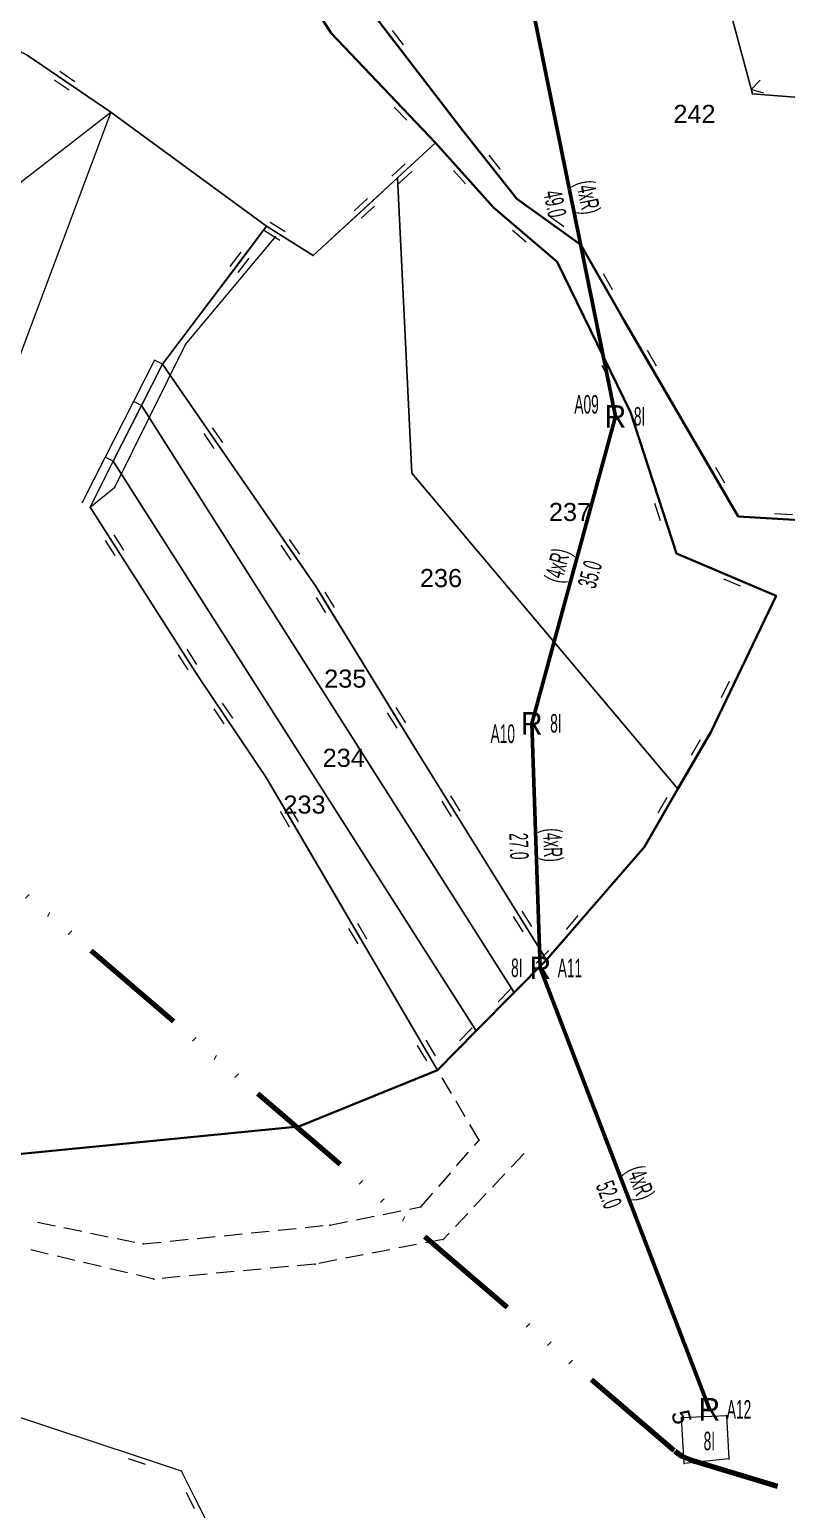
# Model space of a CAD drawing. Header units: millimetres. Extents: x 615240 to 617330, y 4151758 to 4153557.
# Drawn here: x 615538 to 615621.6, y 4152140 to 4152303.6 of the extents above; entities that cross this region are included whole.
import ezdxf
from ezdxf.enums import TextEntityAlignment as Align
from ezdxf.xclip import XClip

# ---------------------------------------------------------------- set-up
doc = ezdxf.new("R2010")
doc.units = ezdxf.units.MM
doc.header["$XCLIPFRAME"] = 2
doc.linetypes.add('ACAD_ISO14W100', pattern=[24, 12, -3, 0, -3, 0, -3, 0, -3])
for name, color, linetype, lineweight in [('02_ADA_ALN_YENI', 7, 'Continuous', 30), ('03_PARSEL_ALN_ESKI', 18, 'Continuous', 0), ('03_PARSEL_ALN_YENI', 171, 'Continuous', 0), ('03_PARSEL_NO_ESKI', 5, 'Continuous', 0), ('03_PARSEL_SNR_YENI', 5, 'Continuous', 0), ('04_YAPI_ALN_TSCLSIZ', 18, 'Continuous', 0), ('04_YAPI_SNR_TSCLSZ', 77, 'Continuous', 0), ('06_DETAY_SNR_KROKI', 4, 'Continuous', 0), ('06_DETAY_SNR_PAFTA', 26, 'Continuous', 0), ('07_SNRTIP_GECERLI', 30, 'Continuous', 0), ('07_SNRTIP_SABIT', 18, 'Continuous', 0), ('DIREK_AG_MEVCUT', 3, 'Continuous', 25), ('HAT_AG_HAVAI_MEVCUT', 82, 'Continuous', 50), ('NOKTA_DETAY_YENI', 171, 'Continuous', 0), ('NOKTA_PARSEL_ESKI', 6, 'Continuous', 0), ('NOKTA_PARSEL_YENI', 30, 'Continuous', 0), ('NOKTA_YAPI_TSCLSIZ', 77, 'Continuous', 0), ('TRAFO_BOLGE_TUM', 254, 'ACAD_ISO14W100', 70)]:
    doc.layers.add(name, color=color, linetype=linetype, lineweight=lineweight)
doc.styles.add('Direk', font='B_CAD')
doc.styles.get("Standard").update_dxf_attribs({"font": 'Arial'})

# ---------------------------------------------------------------- blocks, each defined once
blk = doc.blocks.new('fggg')
at = {"layer": '02_ADA_ALN_YENI', "color": 252}
for points in [[(615673.64, 4152312.09, 0), (615641.71, 4152291.59, 0), (615637.16, 4152272.79, 0), (615624.99, 4152249.29, 0), (615616.3, 4152249.78, 0), (615603.74, 4152271.38, 0), (615598.9, 4152279.84, 0), (615591.83, 4152284.91, 0), (615585.82, 4152292.53, 0), (615575.18, 4152306.37, 0)], [(615438.88, 4152303.77, 0), (615467.16, 4152272.82, 0), (615529.18, 4152178.55, 0), (615567.72, 4152182.35, 0), (615583.07, 4152188.56, 0), (615587.35, 4152192.9, 0), (615591.55, 4152197.15, 0), (615595.11, 4152200.75, 0), (615605.95, 4152213.26, 0), (615609.64, 4152219.67, 0), (615613.26, 4152225.93, 0), (615620.48, 4152241.04, 0), (615609.47, 4152245.69, 0), (615609.47, 4152245.69, 0), (615604.39, 4152261.34, 0), (615596.29, 4152277.97, 0), (615589.27, 4152283.98, 0), (615582.83, 4152291.11, 0), (615571.31, 4152303.24, 0), (615565.68, 4152312.1, 0)]]:
    blk.add_polyline3d(points, dxfattribs=at)
at = {"layer": '03_PARSEL_ALN_ESKI', "color": 252}
for p in [(615611.77, 4152294.32), (615598, 4152250.3), (615583.74, 4152242.99), (615573.17, 4152231.87), (615573, 4152223.11), (615568.66, 4152217.94)]:
    blk.add_point(p, dxfattribs=at)
at = {"layer": '03_PARSEL_ALN_YENI', "color": 252}
for points in [[(615609.02, 4152328.23, 0), (615632.11, 4152336.58, 0), (615652.85, 4152347.67, 0), (615676.61, 4152362.01, 0), (615671.7, 4152369.1, 0), (615675.39, 4152371.06, 0), (615687.57, 4152379.16, 0), (615698.41, 4152385.64, 0), (615705.29, 4152363.44, 0), (615709.6, 4152346.87, 0), (615694.57, 4152339.52, 0), (615688.51, 4152336.22, 0), (615670.97, 4152318.73, 0), (615659.34, 4152314.67, 0), (615653.88, 4152307.25, 0), (615634.7, 4152300.07, 0), (615622.56, 4152296.17, 0), (615617.88, 4152296.52, 0), (615613.87, 4152311.5, 0), (615609.02, 4152328.23, 0)], [(615564.18, 4152281.89, 0), (615546.97, 4152294.52, 0), (615537.71, 4152300.81, 0), (615527.73, 4152305.88, 0), (615529.52, 4152321.98, 0), (615530.61, 4152333.78, 0), (615535.09, 4152346.81, 0), (615543.24, 4152360.95, 0), (615561.73, 4152354, 0), (615568.14, 4152341.49, 0), (615568.03, 4152334.22, 0), (615563.27, 4152319.41, 0), (615565.68, 4152312.1, 0), (615571.31, 4152303.24, 0), (615582.83, 4152291.11, 0), (615578.65, 4152287.26, 0), (615569.33, 4152278.66, 0), (615564.18, 4152281.89, 0)], [(615603.74, 4152271.38, 0), (615598.9, 4152279.84, 0), (615591.83, 4152284.91, 0), (615585.82, 4152292.53, 0), (615575.18, 4152306.37, 0), (615571.94, 4152312.25, 0), (615585.77, 4152333.12, 0), (615592.48, 4152343.11, 0), (615592.2, 4152347.43, 0), (615602.68, 4152349.55, 0), (615609.02, 4152328.23, 0), (615613.87, 4152311.5, 0), (615617.88, 4152296.52, 0), (615622.56, 4152296.17, 0), (615634.7, 4152300.07, 0), (615653.88, 4152307.25, 0), (615652.15, 4152302.02, 0), (615644.64, 4152297.36, 0), (615641.71, 4152291.59, 0), (615637.16, 4152272.79, 0), (615624.99, 4152249.29, 0), (615616.3, 4152249.78, 0), (615603.74, 4152271.38, 0)], [(615567.72, 4152182.35, 0), (615529.18, 4152178.55, 0), (615467.16, 4152272.82, 0), (615474.46, 4152285.3, 0), (615478.32, 4152291.8, 0), (615485.08, 4152302.92, 0), (615496.51, 4152322.32, 0), (615525.25, 4152306.93, 0), (615527.73, 4152305.88, 0), (615537.71, 4152300.81, 0), (615546.97, 4152294.52, 0), (615564.18, 4152281.89, 0), (615552.66, 4152266.63, 0), (615550.36, 4152262.08, 0), (615547.23, 4152255.91, 0), (615544.66, 4152250.83, 0), (615556.57, 4152232.16, 0), (615564.14, 4152220.94, 0), (615583.07, 4152188.56, 0), (615567.72, 4152182.35, 0)], [(615609.64, 4152219.67, 0), (615580.23, 4152254.57, 0), (615578.65, 4152287.26, 0), (615582.83, 4152291.11, 0), (615589.27, 4152283.98, 0), (615596.29, 4152277.97, 0), (615604.39, 4152261.34, 0), (615609.47, 4152245.69, 0), (615620.48, 4152241.04, 0), (615613.26, 4152225.93, 0), (615609.64, 4152219.67, 0)], [(615580.23, 4152254.57, 0), (615609.64, 4152219.67, 0), (615605.95, 4152213.26, 0), (615595.11, 4152200.75, 0), (615581.16, 4152223.25, 0), (615569.64, 4152242, 0), (615552.66, 4152266.63, 0), (615564.18, 4152281.89, 0), (615569.33, 4152278.66, 0), (615578.65, 4152287.26, 0), (615580.23, 4152254.57, 0)], [(615550.36, 4152262.08, 0), (615552.66, 4152266.63, 0), (615569.64, 4152242, 0), (615581.16, 4152223.25, 0), (615595.11, 4152200.75, 0), (615591.55, 4152197.15, 0), (615550.36, 4152262.08, 0)], [(615550.36, 4152262.08, 0), (615591.55, 4152197.15, 0), (615587.35, 4152192.9, 0), (615547.23, 4152255.91, 0), (615550.36, 4152262.08, 0)], [(615547.23, 4152255.91, 0), (615587.35, 4152192.9, 0), (615583.07, 4152188.56, 0), (615564.14, 4152220.94, 0), (615556.57, 4152232.16, 0), (615544.66, 4152250.83, 0), (615547.23, 4152255.91, 0)]]:
    blk.add_polyline3d(points, close=True, dxfattribs=at)
at = {"layer": '03_PARSEL_SNR_YENI', "color": 252}
for p, q in [((615571.31, 4152303.24, 0.95), (615568.63, 4152307.46, 0.95)), ((615575.18, 4152306.37, 0.95), (615578.22, 4152302.41, 0.95)), ((615615.16, 4152306.67, 0.95), (615616.45, 4152301.84, 0.95)), ((615572.5, 4152301.99, 0.95), (615571.31, 4152303.24, 0.95)), ((615578.06, 4152303.55, 0.95), (615579.28, 4152301.96, 0.95)), ((615579.38, 4152294.73, 0.95), (615572.5, 4152301.99, 0.95)), ((615578.22, 4152302.41, 0.95), (615584.32, 4152294.48, 0.95)), ((615616.45, 4152301.84, 0.95), (615617.75, 4152297.01, 0.95)), ((615537.71, 4152300.81, 0.95), (615541.84, 4152298, 0.95)), ((615540.7, 4152298.1, 0.95), (615542.36, 4152296.98, 0.95)), ((615541.33, 4152299.03, 0.95), (615542.99, 4152297.91, 0.95)), ((615541.84, 4152298, 0.95), (615546.97, 4152294.52, 0.95)), ((615617.75, 4152297.01, 0.95), (615618.73, 4152298.05, 0.95)), ((615619.12, 4152296.6, 0.95), (615617.75, 4152297.01, 0.95)), ((615617.75, 4152297.01, 0.95), (615617.88, 4152296.52, 0.95)), ((615622.56, 4152296.17, 0.95), (615617.88, 4152296.52, 0.95)), ((615579.66, 4152293.62, 0.95), (615578.29, 4152295.07, 0.95)), ((615564.18, 4152281.89, 625.59), (615546.97, 4152294.52, 628.85)), ((615582.83, 4152291.11, 0.95), (615579.38, 4152294.73, 0.95)), ((615584.32, 4152294.48, 0.95), (615585.82, 4152292.53, 0.95)), ((615585.82, 4152292.53, 0.95), (615588.92, 4152288.6, 0.95)), ((615582.83, 4152291.11, 0.95), (615579.15, 4152287.72, 0.95)), ((615585.91, 4152287.69, 0.95), (615582.83, 4152291.11, 0.95)), ((615579.5, 4152288.81, 0.95), (615578.03, 4152287.45, 0.95)), ((615588.74, 4152289.74, 0.95), (615589.98, 4152288.17, 0.95)), ((615588.92, 4152288.6, 0.95), (615591.83, 4152284.91, 0.95)), ((615578.65, 4152287.26, 0.95), (615574.98, 4152283.87, 0.95)), ((615579.15, 4152287.72, 0.95), (615578.65, 4152287.26, 0.95)), ((615580.27, 4152287.98, 0.95), (615578.8, 4152286.63, 0.95)), ((615586.17, 4152286.57, 0.95), (615584.82, 4152288.06, 0.95)), ((615589.27, 4152283.98, 0.95), (615585.91, 4152287.69, 0.95)), ((615574.98, 4152283.87, 0.95), (615569.33, 4152278.66, 0.95)), ((615575.33, 4152284.96, 0.95), (615573.86, 4152283.6, 0.95)), ((615576.1, 4152284.13, 0.95), (615574.63, 4152282.78, 0.95)), ((615592.49, 4152281.22, 0.95), (615589.27, 4152283.98, 0.95)), ((615591.83, 4152284.91, 0.95), (615595.89, 4152282, 0.95)), ((615564.18, 4152281.89, 0.95), (615561.17, 4152277.9, 0.95)), ((615565.1, 4152281.32, 0.95), (615564.18, 4152281.89, 0.95)), ((615566.24, 4152281.26, 0.95), (615564.55, 4152282.32, 0.95)), ((615595.41, 4152283.04, 0.95), (615597.03, 4152281.87, 0.95)), ((615595.89, 4152282, 0.95), (615598.9, 4152279.84, 0.95)), ((615565.64, 4152280.31, 0.95), (615563.95, 4152281.37, 0.95)), ((615569.33, 4152278.66, 0.95), (615565.1, 4152281.32, 0.95)), ((615592.88, 4152280.14, 0.95), (615591.37, 4152281.44, 0.95)), ((615596.29, 4152277.97, 0.95), (615592.49, 4152281.22, 0.95)), ((615561.32, 4152279.04, 0.95), (615560.11, 4152277.44, 0.95)), ((615598.9, 4152279.84, 0.95), (615601.38, 4152275.5, 0.95)), ((615561.17, 4152277.9, 0.95), (615555.14, 4152269.92, 0.95)), ((615562.22, 4152278.36, 0.95), (615561.01, 4152276.77, 0.95)), ((615597.82, 4152274.82, 0.95), (615596.29, 4152277.97, 0.95)), ((615601.37, 4152276.65, 0.95), (615602.37, 4152274.91, 0.95)), ((615601.38, 4152275.5, 0.95), (615603.74, 4152271.38, 0.95)), ((615602.2, 4152265.83, 0.95), (615597.82, 4152274.82, 0.95)), ((615603.74, 4152271.38, 0.95), (615606.25, 4152267.06, 0.95)), ((615555.14, 4152269.92, 0.95), (615552.66, 4152266.63, 0.95)), ((615551.77, 4152267.09, 0.95), (615549.46, 4152262.53, 0.95)), ((615552.66, 4152266.63, 0.95), (615551.77, 4152267.09, 0.95)), ((615606.24, 4152268.2, 0.95), (615607.24, 4152266.47, 0.95)), ((615606.25, 4152267.06, 0.95), (615611.28, 4152258.41, 0.95)), ((615552.66, 4152266.63, 0.95), (615550.36, 4152262.08, 0.95)), ((615558.29, 4152258.47, 0.95), (615552.66, 4152266.63, 0.95)), ((615602.14, 4152264.69, 0.95), (615601.26, 4152266.49, 0.95)), ((615604.39, 4152261.34, 0.95), (615602.2, 4152265.83, 0.95)), ((615549.46, 4152262.53, 0.95), (615546.34, 4152256.36, 0.95)), ((615550.36, 4152262.08, 0.95), (615547.23, 4152255.91, 0.95)), ((615550.36, 4152262.08, 0.95), (615549.46, 4152262.53, 0.95)), ((615604.84, 4152259.96, 0.95), (615604.39, 4152261.34, 0.95)), ((615558.39, 4152257.33, 0.95), (615557.26, 4152258.98, 0.95)), ((615559.32, 4152257.97, 0.95), (615558.18, 4152259.61, 0.95)), ((615607.93, 4152250.45, 0.95), (615604.84, 4152259.96, 0.95)), ((615561.13, 4152254.36, 0.95), (615558.29, 4152258.47, 0.95)), ((615611.28, 4152258.41, 0.95), (615613.8, 4152254.09, 0.95)), ((615546.34, 4152256.36, 0.95), (615543.76, 4152251.28, 0.95)), ((615547.23, 4152255.91, 0.95), (615544.66, 4152250.83, 0.95)), ((615547.23, 4152255.91, 0.95), (615546.34, 4152256.36, 0.95)), ((615566.8, 4152246.12, 0.95), (615561.13, 4152254.36, 0.95)), ((615613.78, 4152255.24, 0.95), (615614.79, 4152253.51, 0.95)), ((615613.8, 4152254.09, 0.95), (615616.3, 4152249.78, 0.95)), ((615544.66, 4152250.83, 0.95), (615547.34, 4152246.61, 0.95)), ((615607.7, 4152249.32, 0.95), (615607.08, 4152251.23, 0.95)), ((615609.47, 4152245.69, 0.95), (615607.93, 4152250.45, 0.95)), ((615616.3, 4152249.78, 0.95), (615621.29, 4152249.5, 0.95)), ((615620.33, 4152250.12, 0.95), (615622.32, 4152250, 0.95)), ((615621.29, 4152249.5, 0.95), (615624.99, 4152249.29, 0.95)), ((615547.28, 4152247.76, 0.95), (615548.36, 4152246.07, 0.95)), ((615546.33, 4152247.15, 0.95), (615547.41, 4152245.47, 0.95)), ((615547.34, 4152246.61, 0.95), (615552.72, 4152238.18, 0.95)), ((615566.9, 4152244.98, 0.95), (615565.77, 4152246.63, 0.95)), ((615567.83, 4152245.62, 0.95), (615566.7, 4152247.26, 0.95)), ((615569.64, 4152242, 0.95), (615566.8, 4152246.12, 0.95)), ((615615.87, 4152242.99, 0.95), (615609.47, 4152245.69, 0.95)), ((615616.57, 4152242.08, 0.95), (615614.73, 4152242.86, 0.95)), ((615620.48, 4152241.04, 0.95), (615615.87, 4152242.99, 0.95)), ((615570.69, 4152240.29, 0.95), (615569.64, 4152242, 0.95)), ((615570.73, 4152239.15, 0.95), (615569.69, 4152240.85, 0.95)), ((615571.69, 4152239.74, 0.95), (615570.64, 4152241.44, 0.95)), ((615619.72, 4152239.46, 0.95), (615620.48, 4152241.04, 0.95)), ((615573.31, 4152236.03, 0.95), (615570.69, 4152240.29, 0.95)), ((615615.41, 4152230.44, 0.95), (615619.72, 4152239.46, 0.95)), ((615552.72, 4152238.18, 0.95), (615555.41, 4152233.97, 0.95)), ((615578.54, 4152227.51, 0.95), (615573.31, 4152236.03, 0.95)), ((615554.4, 4152234.51, 0.95), (615555.48, 4152232.82, 0.95)), ((615555.35, 4152235.12, 0.95), (615556.43, 4152233.43, 0.95)), ((615555.41, 4152233.97, 0.95), (615556.57, 4152232.16, 0.95)), ((615556.57, 4152232.16, 0.95), (615559.37, 4152228.01, 0.95)), ((615614.47, 4152229.78, 0.95), (615615.34, 4152231.59, 0.95)), ((615613.26, 4152225.93, 0.95), (615615.41, 4152230.44, 0.95)), ((615558.34, 4152228.53, 0.95), (615559.46, 4152226.87, 0.95)), ((615559.27, 4152229.16, 0.95), (615560.39, 4152227.5, 0.95)), ((615559.37, 4152228.01, 0.95), (615564.14, 4152220.94, 0.95)), ((615578.59, 4152226.37, 0.95), (615577.54, 4152228.07, 0.95)), ((615579.55, 4152226.96, 0.95), (615578.5, 4152228.66, 0.95)), ((615581.16, 4152223.25, 0.95), (615578.54, 4152227.51, 0.95)), ((615611.15, 4152223.41, 0.95), (615612.15, 4152225.14, 0.95)), ((615612.14, 4152224, 0.95), (615613.26, 4152225.93, 0.95)), ((615584.57, 4152217.75, 0.95), (615581.16, 4152223.25, 0.95)), ((615609.64, 4152219.67, 0.95), (615612.14, 4152224, 0.95)), ((615564.14, 4152220.94, 0.95), (615566.66, 4152216.62, 0.95)), ((615608.45, 4152217.59, 0.95), (615609.64, 4152219.67, 0.95)), ((615584.62, 4152216.61, 0.95), (615583.57, 4152218.3, 0.95)), ((615585.58, 4152217.2, 0.95), (615584.52, 4152218.9, 0.95)), ((615607.46, 4152217.01, 0.95), (615608.46, 4152218.74, 0.95)), ((615565.67, 4152217.2, 0.95), (615566.68, 4152215.47, 0.95)), ((615566.64, 4152217.77, 0.95), (615567.65, 4152216.04, 0.95)), ((615566.66, 4152216.62, 0.95), (615571.71, 4152207.99, 0.95)), ((615587.21, 4152213.5, 0.95), (615584.57, 4152217.75, 0.95)), ((615605.95, 4152213.26, 0.95), (615608.45, 4152217.59, 0.95)), ((615592.48, 4152205, 0.95), (615587.21, 4152213.5, 0.95)), ((615604.93, 4152212.09, 0.95), (615605.95, 4152213.26, 0.95)), ((615598.39, 4152204.53, 0.95), (615604.93, 4152212.09, 0.95)), ((615571.71, 4152207.99, 0.95), (615574.23, 4152203.67, 0.95)), ((615574.21, 4152204.82, 0.95), (615575.22, 4152203.09, 0.95)), ((615592.53, 4152203.86, 0.95), (615591.47, 4152205.56, 0.95)), ((615593.48, 4152204.45, 0.95), (615592.43, 4152206.15, 0.95)), ((615595.11, 4152200.75, 0.95), (615592.48, 4152205, 0.95)), ((615597.31, 4152204.14, 0.95), (615598.61, 4152205.66, 0.95)), ((615573.24, 4152204.25, 0.95), (615574.25, 4152202.53, 0.95)), ((615574.23, 4152203.67, 0.95), (615579.28, 4152195.04, 0.95)), ((615595.11, 4152200.75, 0.95), (615598.39, 4152204.53, 0.95)), ((615593.96, 4152200.39, 0.95), (615595.37, 4152201.81, 0.95)), ((615591.55, 4152197.15, 0.95), (615595.07, 4152200.71, 0.95)), ((615595.07, 4152200.71, 0.95), (615595.11, 4152200.75, 0.95)), ((615589.76, 4152196.14, 0.95), (615591.17, 4152197.56, 0.95)), ((615590.87, 4152196.46, 0.95), (615591.55, 4152197.15, 0.95)), ((615579.28, 4152195.04, 0.95), (615581.81, 4152190.72, 0.95)), ((615587.35, 4152192.9, 0.95), (615590.87, 4152196.46, 0.95)), ((615581.79, 4152191.87, 0.95), (615582.8, 4152190.15, 0.95)), ((615583.07, 4152188.56, 0.95), (615586.58, 4152192.12, 0.95)), ((615585.48, 4152191.81, 0.95), (615586.89, 4152193.23, 0.95)), ((615586.58, 4152192.12, 0.95), (615587.35, 4152192.9, 0.95)), ((615580.82, 4152191.3, 0.95), (615581.83, 4152189.58, 0.95)), ((615581.81, 4152190.72, 0.95), (615583.07, 4152188.56, 0.95))]:
    blk.add_line(p, q, dxfattribs=at)
for p in [(615571.31, 4152303.24, 620.98), (615571.31, 4152303.24, 620.98), (615617.88, 4152296.52, 620.64), (615617.88, 4152296.52, 620.64), (615546.97, 4152294.52, 628.85), (615585.82, 4152292.53, 619.62), (615585.82, 4152292.53, 619.62), (615582.83, 4152291.11, 619.09), (615582.83, 4152291.11, 619.09), (615582.83, 4152291.11, 619.09), (615589.27, 4152283.98, 618.41), (615589.27, 4152283.98, 618.41), (615591.83, 4152284.91, 618.44), (615591.83, 4152284.91, 618.44), (615564.18, 4152281.89, 625.59), (615564.18, 4152281.89, 625.59), (615569.33, 4152278.66, 625.09), (615569.33, 4152278.66, 625.09), (615598.9, 4152279.84, 617.56), (615598.9, 4152279.84, 617.56), (615596.29, 4152277.97, 617.47), (615596.29, 4152277.97, 617.47), (615603.74, 4152271.38, 616.77), (615603.74, 4152271.38, 616.77), (615552.66, 4152266.63, 627.27), (615552.66, 4152266.63, 627.27), (615552.66, 4152266.63, 627.27), (615604.39, 4152261.34, 615.44), (615604.39, 4152261.34, 615.44), (615544.66, 4152250.83, 625.96), (615544.66, 4152250.83, 625.96), (615616.3, 4152249.78, 617.11), (615616.3, 4152249.78, 617.11), (615609.47, 4152245.69, 614.73), (615609.47, 4152245.69, 614.73), (615569.64, 4152242, 619.35), (615569.64, 4152242, 619.35), (615620.48, 4152241.04, 613.82), (615620.48, 4152241.04, 613.82), (615556.57, 4152232.16, 620.47), (615556.57, 4152232.16, 620.47), (615613.26, 4152225.93, 614.21), (615613.26, 4152225.93, 614.21), (615581.16, 4152223.25, 616.41), (615581.16, 4152223.25, 616.41), (615564.14, 4152220.94, 616.37), (615564.14, 4152220.94, 616.37), (615605.95, 4152213.26, 613.43), (615605.95, 4152213.26, 613.43), (615595.11, 4152200.75, 613.3), (615595.11, 4152200.75, 613.3), (615595.11, 4152200.75, 613.3), (615583.07, 4152188.56, 613.66), (615583.07, 4152188.56, 613.66)]:
    blk.add_point(p, dxfattribs=at)
at = {"layer": '04_YAPI_ALN_TSCLSIZ', "color": 252}
blk.add_polyline3d([(615610.02, 4152150.16, 0), (615615.01, 4152150.36, 0), (615615.25, 4152145.6, 0), (615610.33, 4152145.07, 0), (615610.02, 4152150.16, 0)], close=True, dxfattribs=at)
at = {"layer": '04_YAPI_SNR_TSCLSZ', "color": 252}
for p, q in [((615537.71, 4152300.81, 630.04), (615546.97, 4152294.52, 628.85)), ((615523.36, 4152276.23, 635.49), (615546.97, 4152294.52, 628.85)), ((615546.97, 4152294.52, 628.85), (615534.82, 4152262.07)), ((615610.02, 4152150.16, 614.81), (615615.01, 4152150.36, 614.71)), ((615610.33, 4152145.07, 614.75), (615610.02, 4152150.16, 614.81)), ((615615.01, 4152150.36, 614.71), (615615.25, 4152145.6, 614.82)), ((615615.25, 4152145.6, 614.82), (615610.33, 4152145.07, 614.75))]:
    blk.add_line(p, q, dxfattribs=at)
at = {"layer": '06_DETAY_SNR_KROKI', "color": 252}
for p, q in [((615555.22, 4152268.83, 626.43), (615565.14, 4152280.72, 625.78)), ((615547.41, 4152253.05, 626.67), (615555.22, 4152268.83, 626.43)), ((615544.66, 4152250.83, 625.96), (615547.41, 4152253.05, 626.67)), ((615540.54, 4152148.94, 0.95), (615535.79, 4152150.51, 0.95)), ((615550.03, 4152145.79, 0.95), (615540.54, 4152148.94, 0.95)), ((615550.8, 4152144.94, 0.95), (615548.9, 4152145.57, 0.95)), ((615554.77, 4152144.21, 0.95), (615550.03, 4152145.79, 0.95)), ((615556.27, 4152141.21, 0.95), (615554.77, 4152144.21, 0.95)), ((615556.22, 4152140.06, 0.95), (615555.32, 4152141.85, 0.95)), ((615558.51, 4152136.73, 0.95), (615556.27, 4152141.21, 0.95))]:
    blk.add_line(p, q, dxfattribs=at)
blk.add_point((615554.77, 4152144.21, 613.58), dxfattribs=at)
blk.add_point((615554.77, 4152144.21, 613.58), dxfattribs=at)
at = {"layer": '06_DETAY_SNR_PAFTA', "color": 252}
for p, q in [((615584.6, 4152186, 0.95), (615583.57, 4152187.72, 0.95)), ((615586.13, 4152183.42, 0.95), (615585.11, 4152185.14, 0.95)), ((615587.66, 4152180.84, 0.95), (615586.64, 4152182.56, 0.95)), ((615587.15, 4152180.24, 0.95), (615587.66, 4152180.84, 0.95)), ((615585.18, 4152177.98, 0.95), (615586.49, 4152179.49, 0.95)), ((615592.56, 4152179.29, 0.95), (615591.2, 4152177.83, 0.95)), ((615583.21, 4152175.71, 0.95), (615584.52, 4152177.22, 0.95)), ((615590.51, 4152177.1, 0.95), (615589.14, 4152175.64, 0.95)), ((615581.24, 4152173.45, 0.95), (615582.56, 4152174.96, 0.95)), ((615588.46, 4152174.91, 0.95), (615587.09, 4152173.45, 0.95)), ((615574.1, 4152172.03, 0.95), (615576.06, 4152172.42, 0.95)), ((615577.04, 4152172.61, 0.95), (615579, 4152173, 0.95)), ((615579.98, 4152173.2, 0.95), (615581.24, 4152173.45, 0.95)), ((615586.41, 4152172.72, 0.95), (615585.04, 4152171.27, 0.95)), ((615538.84, 4152171.75, 0.95), (615540.8, 4152171.35, 0.95)), ((615541.78, 4152171.15, 0.95), (615543.74, 4152170.75, 0.95)), ((615544.72, 4152170.55, 0.95), (615546.68, 4152170.15, 0.95)), ((615559.49, 4152170.26, 0.95), (615561.48, 4152170.47, 0.95)), ((615562.47, 4152170.57, 0.95), (615564.46, 4152170.77, 0.95)), ((615565.45, 4152170.87, 0.95), (615567.44, 4152171.07, 0.95)), ((615568.44, 4152171.17, 0.95), (615570.43, 4152171.37, 0.95)), ((615571.15, 4152171.44, 0.95), (615573.12, 4152171.83, 0.95)), ((615584.35, 4152170.54, 0.95), (615583.7, 4152169.84, 0.95)), ((615547.66, 4152169.95, 0.95), (615549.62, 4152169.54, 0.95)), ((615550.53, 4152169.36, 0.95), (615552.52, 4152169.56, 0.95)), ((615553.52, 4152169.66, 0.95), (615555.51, 4152169.86, 0.95)), ((615556.5, 4152169.96, 0.95), (615558.49, 4152170.16, 0.95)), ((615580.75, 4152169.28, 0.95), (615578.79, 4152168.9, 0.95)), ((615583.7, 4152169.84, 0.95), (615581.74, 4152169.46, 0.95)), ((615540.04, 4152168.22, 0.95), (615538.1, 4152168.68, 0.95)), ((615542.96, 4152167.53, 0.95), (615541.02, 4152167.99, 0.95)), ((615545.88, 4152166.84, 0.95), (615543.94, 4152167.3, 0.95)), ((615571.92, 4152167.58, 0.95), (615569.95, 4152167.2, 0.95)), ((615574.86, 4152168.15, 0.95), (615572.9, 4152167.77, 0.95)), ((615577.81, 4152168.71, 0.95), (615575.84, 4152168.33, 0.95)), ((615548.8, 4152166.15, 0.95), (615546.86, 4152166.61, 0.95)), ((615551.72, 4152165.46, 0.95), (615549.78, 4152165.92, 0.95)), ((615554.63, 4152165.73, 0.95), (615552.64, 4152165.54, 0.95)), ((615557.61, 4152166.01, 0.95), (615555.62, 4152165.82, 0.95)), ((615560.6, 4152166.29, 0.95), (615558.61, 4152166.1, 0.95)), ((615563.59, 4152166.57, 0.95), (615561.6, 4152166.38, 0.95)), ((615566.58, 4152166.85, 0.95), (615564.58, 4152166.66, 0.95)), ((615569.56, 4152167.13, 0.95), (615567.57, 4152166.94, 0.95))]:
    blk.add_line(p, q, dxfattribs=at)
for p in [(615583.07, 4152188.56, 613.66), (615587.66, 4152180.84, 611.83), (615587.66, 4152180.84, 611.83), (615592.56, 4152179.29, 611.78), (615581.24, 4152173.45, 611.78), (615581.24, 4152173.45, 611.78), (615571.15, 4152171.44, 611.99), (615571.15, 4152171.44, 611.99), (615550.53, 4152169.36, 611.47), (615550.53, 4152169.36, 611.47), (615583.7, 4152169.84, 611.66), (615583.7, 4152169.84, 611.66), (615569.56, 4152167.13, 611.62), (615569.56, 4152167.13, 611.62), (615551.72, 4152165.46, 611.04), (615551.72, 4152165.46, 611.04)]:
    blk.add_point(p, dxfattribs=at)
at = {"layer": '07_SNRTIP_GECERLI', "color": 252}
for points in [[(615578.65, 4152287.26, 0), (615580.23, 4152254.57, 0), (615609.64, 4152219.67, 0)], [(615550.36, 4152262.08, 0), (615591.55, 4152197.15, 0)], [(615547.23, 4152255.91, 0), (615587.35, 4152192.9, 0)], [(615529.18, 4152178.55, 0), (615567.72, 4152182.35, 0), (615583.07, 4152188.56, 613.66)]]:
    blk.add_polyline3d(points, dxfattribs=at)
at = {"layer": '07_SNRTIP_SABIT', "color": 252}
for points in [[(615561.73, 4152354, 628.84), (615568.14, 4152341.49, 625.18), (615568.03, 4152334.22, 625.11), (615563.27, 4152319.41, 624.31), (615565.68, 4152312.1, 622.22), (615571.31, 4152303.24, 620.98), (615582.83, 4152291.11, 619.09)], [(615609.02, 4152328.23, 625), (615613.87, 4152311.5, 621.28), (615617.88, 4152296.52, 620.64), (615622.56, 4152296.17, 620.53), (615634.7, 4152300.07, 620.69), (615653.88, 4152307.25, 620.67)], [(615571.94, 4152312.25, 621.31), (615575.18, 4152306.37, 620.82), (615585.82, 4152292.53, 619.62), (615591.83, 4152284.91, 618.44), (615598.9, 4152279.84, 617.56), (615603.74, 4152271.38, 616.77), (615616.3, 4152249.78, 617.11), (615624.99, 4152249.29, 615.47)], [(615527.73, 4152305.88, 632.79), (615537.71, 4152300.81, 630.04), (615546.97, 4152294.52, 628.85), (615564.18, 4152281.89, 625.59)], [(615578.65, 4152287.26, 0), (615582.83, 4152291.11, 619.09)], [(615582.83, 4152291.11, 619.09), (615589.27, 4152283.98, 618.41), (615596.29, 4152277.97, 617.47), (615604.39, 4152261.34, 615.44), (615609.47, 4152245.69, 614.73), (615620.48, 4152241.04, 613.82)], [(615564.18, 4152281.89, 625.59), (615569.33, 4152278.66, 625.09), (615578.65, 4152287.26, 625.09)], [(615552.66, 4152266.63, 627.27), (615564.18, 4152281.89, 625.59)], [(615550.36, 4152262.08, 0), (615552.66, 4152266.63, 627.27)], [(615595.11, 4152200.75, 613.3), (615581.16, 4152223.25, 616.41), (615569.64, 4152242, 619.35), (615552.66, 4152266.63, 627.27)], [(615547.23, 4152255.91, 0), (615550.36, 4152262.08, 0)], [(615544.66, 4152250.83, 625.96), (615547.23, 4152255.91, 0)], [(615544.66, 4152250.83, 625.96), (615556.57, 4152232.16, 620.47), (615564.14, 4152220.94, 616.37), (615583.07, 4152188.56, 613.66)], [(615620.48, 4152241.04, 613.82), (615613.26, 4152225.93, 614.21), (615609.64, 4152219.67, 614.21)], [(615609.64, 4152219.67, 0), (615605.95, 4152213.26, 613.43), (615595.11, 4152200.75, 613.3)], [(615591.55, 4152197.15, 0), (615595.11, 4152200.75, 613.3)], [(615587.35, 4152192.9, 0), (615591.55, 4152197.15, 0)], [(615583.07, 4152188.56, 613.66), (615587.35, 4152192.9, 0)]]:
    blk.add_polyline3d(points, dxfattribs=at)
at = {"layer": 'NOKTA_DETAY_YENI', "color": 252}
for p in [(615565.14, 4152280.72, 625.78), (615555.22, 4152268.83, 626.43), (615547.41, 4152253.05, 626.67), (615587.66, 4152180.84, 611.83), (615592.56, 4152179.29, 611.78), (615581.24, 4152173.45, 611.78), (615571.15, 4152171.44, 611.99), (615550.53, 4152169.36, 611.47), (615583.7, 4152169.84, 611.66), (615569.56, 4152167.13, 611.62), (615551.72, 4152165.46, 611.04), (615554.77, 4152144.21, 613.58)]:
    blk.add_point(p, dxfattribs=at)
at = {"layer": 'NOKTA_PARSEL_ESKI', "color": 252}
for p in [(615580.23, 4152254.57), (615567.72, 4152182.35)]:
    blk.add_point(p, dxfattribs=at)
at = {"layer": 'NOKTA_PARSEL_YENI', "color": 252}
for p in [(615571.31, 4152303.24, 620.98), (615617.88, 4152296.52, 620.64), (615546.97, 4152294.52, 628.85), (615585.82, 4152292.53, 619.62), (615582.83, 4152291.11, 619.09), (615578.65, 4152287.26), (615589.27, 4152283.98, 618.41), (615591.83, 4152284.91, 618.44), (615564.18, 4152281.89, 625.59), (615569.33, 4152278.66, 625.09), (615598.9, 4152279.84, 617.56), (615596.29, 4152277.97, 617.47), (615603.74, 4152271.38, 616.77), (615552.66, 4152266.63, 627.27), (615550.36, 4152262.08), (615604.39, 4152261.34, 615.44), (615547.23, 4152255.91), (615544.66, 4152250.83, 625.96), (615616.3, 4152249.78, 617.11), (615609.47, 4152245.69, 614.73), (615569.64, 4152242, 619.35), (615620.48, 4152241.04, 613.82), (615556.57, 4152232.16, 620.47), (615613.26, 4152225.93, 614.21), (615581.16, 4152223.25, 616.41), (615564.14, 4152220.94, 616.37), (615609.64, 4152219.67), (615605.95, 4152213.26, 613.43), (615595.11, 4152200.75, 613.3), (615591.55, 4152197.15), (615587.35, 4152192.9), (615583.07, 4152188.56, 613.66)]:
    blk.add_point(p, dxfattribs=at)
at = {"layer": 'NOKTA_YAPI_TSCLSIZ', "color": 252}
for p in [(615610.02, 4152150.16, 614.81), (615615.01, 4152150.36, 614.71), (615610.33, 4152145.07, 614.75), (615615.25, 4152145.6, 614.82)]:
    blk.add_point(p, dxfattribs=at)
at = {"layer": '03_PARSEL_NO_ESKI', "color": 252}
for s, p in [('242', (615609.14, 4152293.32)), ('237', (615595.38, 4152249.3)), ('236', (615581.12, 4152241.99)), ('235', (615570.54, 4152230.87)), ('234', (615570.37, 4152222.11)), ('233', (615566.03, 4152216.94))]:
    blk.add_text(s, height=2, dxfattribs=at).set_placement(p)

msp = doc.modelspace()

# ---------------------------------------------------------------- linework, layer by layer
at = {"layer": 'HAT_AG_HAVAI_MEVCUT'}
for p, q in [((615593.06, 4152308.65), (615602.73, 4152260.86)), ((615593.48, 4152226.92), (615602.73, 4152260.86)), ((615593.48, 4152226.92), (615594.43, 4152199.88)), ((615613.11, 4152151.06), (615594.43, 4152199.88))]:
    msp.add_line(p, q, dxfattribs=at)
at = {"layer": 'TRAFO_BOLGE_TUM', "flags": 128}
msp.add_lwpolyline([(615609.21, 4152146.51), (615609.2, 4152146.5), (615364.24, 4152356.59), (615363.55, 4152357.29), (615362.95, 4152358.15), (615362.51, 4152359.1), (615362.24, 4152360.11), (615362.14, 4152361.15), (615362.24, 4152362.19), (615362.45, 4152362.98), (615362.43, 4152362.99), (615383.16, 4152427.39), (615383.24, 4152427.6), (615383.37, 4152427.88), (615383.35, 4152427.88), (615484.65, 4152667.65), (615484.98, 4152668.31), (615485.58, 4152669.17), (615486.15, 4152669.73), (615486.14, 4152669.74), (616077.97, 4153209.43), (616078.15, 4153209.6), (616079.01, 4153210.2), (616079.07, 4153210.22), (616079.06, 4153210.23), (616244.06, 4153303.22), (616244.96, 4153303.63), (616245.97, 4153303.9), (616247.01, 4153303.99), (616248.05, 4153303.9), (616248.33, 4153303.83), (616248.33, 4153303.84), (616279.31, 4153296.85), (616280.04, 4153296.64), (616280.99, 4153296.2), (616281.85, 4153295.6), (616282.59, 4153294.86), (616283.19, 4153294), (616283.6, 4153293.12), (616283.6, 4153293.12), (616602.79, 4152447.65), (616602.81, 4152447.58), (616603.08, 4152446.57), (616603.17, 4152445.53), (616603.08, 4152444.49), (616602.81, 4152443.48), (616602.37, 4152442.53), (616601.96, 4152441.95), (616601.98, 4152441.94), (616551.95, 4152374.9), (616551.74, 4152374.63), (616551.01, 4152373.9), (616551.01, 4152373.9), (616225.67, 4152099.76), (616225.66, 4152099.75), (616225.39, 4152099.56), (616225.4, 4152099.54), (616182.92, 4152067.76), (616182.33, 4152067.37), (616182.29, 4152067.35), (616182.29, 4152067.35), (616150.33, 4152049.2), (616150.27, 4152049.18), (616150.28, 4152049.17), (616075.07, 4152007.46), (616074.21, 4152007.06), (616073.2, 4152006.79), (616072.16, 4152006.7), (616071.12, 4152006.79), (616070.43, 4152006.98), (616070.43, 4152006.96), (615611.38, 4152145.31), (615611.06, 4152145.42), (615610.11, 4152145.86), (615609.25, 4152146.46), (615609.21, 4152146.51), (615609.21, 4152146.51)], dxfattribs=at)

# ---------------------------------------------------------------- block references
ref = msp.add_blockref('fggg', (0, 0))
XClip(ref).set_block_clipping_path([(615240.4021353753, 4153557.293983656), (616576.5432835864, 4153557.293983656), (616576.5432835864, 4152657.5), (617142.5, 4152657.5), (617142.5, 4151777.5), (615240.4021353753, 4151757.5), (615240.4021353753, 4152657.5)])

# ---------------------------------------------------------------- texts
at = {"layer": 'DIREK_AG_MEVCUT', "width": 0.53}
for s, p in [('A09', (615599.54, 4152262.2)), ('8I', (615605.4, 4152260.88)), ('8I', (615596.15, 4152226.93)), ('A10', (615590.28, 4152225.77)), ('8I', (615591.83, 4152199.89)), ('A11', (615597.7, 4152199.87)), ('A12', (615616.39, 4152151.05)), ('8I', (615613.11, 4152147.56))]:
    msp.add_text(s, height=2.05, dxfattribs=at).set_placement(p, align=Align.MIDDLE_CENTER)
at = {"layer": 'DIREK_AG_MEVCUT', "style": 'Direk'}
for p in [(615602.73, 4152260.86), (615593.48, 4152226.92), (615594.43, 4152199.88), (615613.11, 4152151.06)]:
    msp.add_text('R', height=2.5, dxfattribs=at).set_placement(p, align=Align.MIDDLE_CENTER)
at = {"layer": 'DIREK_AG_MEVCUT', "color": 32, "style": 'Direk'}
msp.add_text('5', height=2, rotation=644.8999, dxfattribs=at).set_placement((615610.04, 4152150.2), align=Align.MIDDLE_CENTER)
at = {"layer": 'HAT_AG_HAVAI_MEVCUT', "lineweight": 30, "width": 0.53}
for rotation, p in [(281.4416, (615598.73, 4152284.92, 307801.36)), (74.7542, (615597.28, 4152244.12, 307801.36)), (272.0103, (615594.8, 4152213.43, 307797.21)), (290.942, (615604.56, 4152175.77, 307797.21))]:
    msp.add_text('(4xR)', height=2.05, rotation=rotation, dxfattribs=at).set_placement(p, align=Align.CENTER)
for s, rotation, p in [('49.0', 281.4416, (615597.06, 4152284.59, 307801.36)), ('35.0', 74.7542, (615598.92, 4152243.67, 307801.36)), ('27.0', 272.0103, (615593.1, 4152213.37, 307797.21)), ('52.0', 290.942, (615602.97, 4152175.16, 307797.21))]:
    msp.add_text(s, height=2.05, rotation=rotation, dxfattribs=at).set_placement(p, align=Align.TOP_CENTER)

doc.saveas('drawing.dxf')
